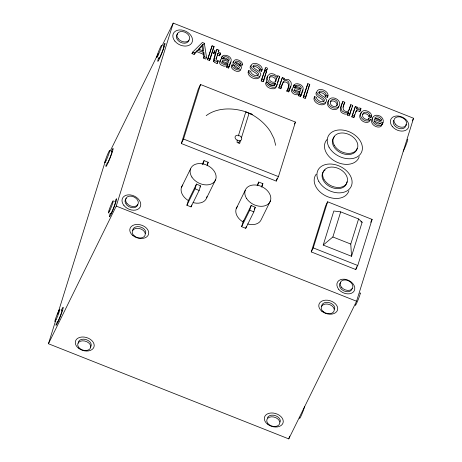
<?xml version="1.0" encoding="UTF-8"?>
<svg xmlns="http://www.w3.org/2000/svg" width="462" height="462" viewBox="0 0 462 462"><rect width="100%" height="100%" fill="white"/><g stroke="black" fill="none" stroke-linecap="round" stroke-linejoin="round"><path stroke-width="0.69" d="M237.231 139.957L237.075 142.498L239.651 143.515L240.598 140.483M252.795 66.834C255.163 65.881 258.252 67.261 259.39 69.485L259.471 70.484L261.475 71.281C265.506 65.564 251.68 59.592 250.86 66.47C252.038 70.212 256.988 70.553 258.668 73.862L258.119 75.329C255.503 76.311 252.264 74.757 250.901 72.419L250.779 71.391L248.764 70.594C245.31 76.23 257.057 81.884 260.031 76.756M248.764 70.594C248.117 76.063 260.06 80.671 260.851 74.007C259.632 70.34 254.845 69.895 253.02 66.736L253.528 65.35C255.89 64.397 258.986 65.777 260.123 68.001L260.204 68.994L259.471 70.484M314.587 96.65C313.935 102.125 325.877 106.734 326.674 100.063C325.45 96.396 320.663 95.957 318.844 92.798L319.352 91.407C321.714 90.454 324.803 91.834 325.947 94.063L326.022 95.056L325.288 96.546L327.298 97.338C331.329 91.626 317.498 85.655 316.684 92.533C317.862 96.269 322.811 96.616 324.486 99.925L323.943 101.386C321.327 102.373 318.081 100.82 316.724 98.481L316.603 97.453L314.587 96.65C311.134 102.293 322.88 107.941 325.854 102.818M275.67 81.664C276.628 78.661 273.123 75.97 270.351 76.917L269.317 77.662M261.475 71.281L261.573 70.507M327.298 97.338L327.396 96.57M336.81 105.908C338.155 102.402 332.854 99.238 330.336 101.813M302.431 90.425L302.546 89.772M162.098 45.721L173.238 23.1L413.554 118.249L356.56 301.236L288.762 438.9L48.446 343.751L55.515 321.05M57.658 314.172L105.44 160.764M48.446 343.751L116.245 206.087L173.238 23.1M181.329 143.515L198.314 88.987L200.52 84.506L295.426 122.084L278.442 176.611L276.236 181.092L181.329 143.515L183.535 139.033L200.52 84.506M207.519 59.737L212.139 45.767L214.079 46.535L210.193 59.015L209.459 60.505L207.519 59.737L212.139 45.767M209.459 60.505L213.346 48.025M213.577 53.442L214.31 51.952L215.979 52.616L215.246 54.1L213.577 53.442L213.946 52.246L214.68 50.756L216.349 51.421L216.978 49.405L218.919 50.173L218.289 52.189L220.628 53.113L219.525 55.798L217.186 54.868M214.31 51.952L214.68 50.756M215.246 54.1L213.392 60.689L214.483 62.41L217.105 63.519L218.22 60.817L216.724 60.187L216.176 59.309L217.92 53.384L220.258 54.308M215.979 52.616L214.125 59.2L215.217 60.926L217.839 62.035M215.933 58.888L216.562 56.878M217.105 63.519L218.22 60.817M219.525 55.798L220.628 53.113M228.511 60.47C227.778 58.72 225.427 57.75 223.643 58.339L223.152 58.784L221.292 58.05C222.141 53.794 227.616 54.995 229.972 57.213C233.189 60.199 229.447 64.79 228.528 68.053L226.692 67.325L227.171 65.777L223.995 66.228L221.159 65.026L220.033 63.975L219.462 62.803L219.514 61.625L220.605 60.407M226.692 67.325L227.905 64.287L224.728 64.738L221.893 63.537L220.189 61.319L220.247 60.141L221.338 58.922L223.504 58.813L228.961 60.534L229.244 58.98C228.511 57.236 226.161 56.26 224.376 56.849L223.152 58.784M228.528 68.053L230.44 61.92M186.908 205.261L188.386 200.525L196.489 184.072L200.56 185.88L199.139 190.442L191.037 206.901L186.908 205.261L195.01 188.808L196.489 184.072M202.916 164.287L204.06 160.632L208.183 162.266L207.092 165.777M191.037 206.901L191.649 204.943M238.34 135.892L245.824 111.844L252.2 114.726A42.365 30.4 26.2 0 1 270.53 131.734L273.943 138.496L275.716 145.345M241.424 137.826L249.082 113.248L252.194 114.368L245.824 111.844A45.08 32.346 26.2 0 0 206.191 115.667M261.192 80.983L264.709 70.565L266.649 71.333L263.866 80.267L263.132 81.751L261.192 80.983L264.709 70.565M263.132 81.751L265.702 73.51M274.451 85.562L275.479 83.143L273.498 83.628L271.102 83.131L269.132 82.005L267.4 79.522L267.203 77.616L267.81 75.681L269.843 73.891L271.766 73.614L273.949 74.134L276.12 75.439L277.419 77.229L277.87 75.78L279.718 76.513L276.669 85.984A4.585 3.292 26.2 0 1 274.728 87.254C271.31 87.688 266.799 85.753 266.262 82.051L268.272 82.848C269.023 85.199 272.378 86.625 274.532 85.366L275.479 83.143M277.102 84.055L275.935 87.474A4.585 3.292 26.2 0 1 273.995 88.739C270.576 89.172 266.066 87.237 265.529 83.541L266.262 82.051M277.523 82.71L278.99 77.997M278.834 87.971L282.351 77.552L284.176 78.274C282.478 81.312 288.629 77.668 289.755 80.636C293.382 83.495 289.749 88.554 288.686 91.869L286.752 91.101C289.01 87.428 289.905 81.133 283.807 82.04L282.392 83.553L280.775 88.739L278.834 87.971L282.351 77.552M280.775 88.739L283.125 82.063L284.54 80.55C291.262 79.568 289.368 87.67 286.752 91.101M237.474 206.445A13.681 9.818 26.2 0 0 242.365 221.552L243.087 221.939L251.189 205.48L255.261 207.294L253.84 211.856L245.738 228.309L241.609 226.675L243.509 220.582M241.609 226.675L249.711 210.222L251.189 205.48M257.617 185.695L258.755 182.04L262.884 183.68L261.792 187.191M245.738 228.309L246.344 226.357M288.686 91.869L290.471 86.146M298.683 95.83L299.855 92.775L298.683 95.83L300.525 96.558C301.663 93.174 305.544 87.792 301.247 85.158C298.827 83.327 294.005 82.675 293.289 86.556L295.149 87.289L295.64 86.844C297.424 86.255 299.774 87.226 300.508 88.975M300.525 96.558L302.223 91.106M276.236 181.092L277.084 178.367M303.211 97.621L307.831 83.657L309.771 84.425L305.884 96.899L305.151 98.389L303.211 97.621L307.831 83.657M305.151 98.389L307.605 90.506M308.015 89.195L309.038 85.909M350.802 104.655L349.185 109.84L347.771 111.354C341.672 112.26 342.567 105.965 344.831 102.287L342.891 101.519C341.349 104.845 339.137 110.759 344.236 112.179C346.87 113.999 350.485 109.84 347.401 115.119L349.226 115.841L352.743 105.423L350.802 104.655L348.452 111.325M343.029 107.201L344.831 102.287M347.401 115.119L348.591 112.156M349.509 114.94L350.202 112.705M350.41 112.041L351.553 108.368M360.522 110.054L358.391 109.28L356.693 109.852L353.794 117.648L351.859 116.88L355.37 106.462L357.201 107.184C355.48 110.147 359.684 106.601 360.966 108.639L359.794 111.544L357.657 110.77L356.699 110.88L355.515 112.122M351.859 116.88L355.37 106.462M311.261 251.917L325.618 205.821L327.604 201.79L372.112 219.41L357.755 265.506L355.769 269.542L311.261 251.917L313.248 247.886L327.604 201.79M353.794 117.648L354.752 114.582M359.794 111.544L360.966 108.639M323.221 245.068L333.83 211.013L340.685 211.867L358.581 218.953L362.139 222.222L351.536 256.277L323.221 245.068L332.865 236.971L340.685 211.867M382.386 123.764L382.213 124.33C384.985 120.83 382.213 115.991 378.078 115.448A5.174 3.713 26.2 0 0 374.948 115.523C368.11 118.919 375.762 128.095 381.468 125.138L382.328 124.301L374.249 121.177M288.762 438.9L289.616 436.151M351.536 256.277L350.762 244.057L358.581 218.953M355.769 269.542L356.629 266.788M241.262 137.191L239.992 135.978A3.54 2.541 26.2 0 0 235.071 136.919A3.54 2.541 26.2 0 0 239.102 140.76A3.54 2.541 26.2 0 0 241.262 137.191L241.285 137.133M338.785 106.687C336.151 113.825 323.469 106.508 328.661 100.583M239.749 141.089C239.622 141.615 238.629 143.399 238.277 142.169M316.337 92.163L315.95 94.017C317.128 97.759 322.078 98.106 323.752 101.409M110.216 151.068L158.281 53.477M191.973 53.58L192.706 52.091L202.362 42.481L204.343 43.266L206.549 57.571L205.815 59.061L203.707 58.224L203.159 54.164L203.892 52.674L197.493 50.144L194.814 52.928L194.08 54.412L191.973 53.58L192.989 52.57M194.08 54.412L196.76 51.629L197.493 50.144M198.539 49.781C201.882 46.402 207.097 39.801 198.481 49.111L203.696 51.172L202.818 44.704M203.858 44.26L204.343 43.266M203.707 58.224L204.441 56.739L203.892 52.674M213.588 47.528L214.079 46.535M216.978 49.405L216.245 50.895L216.539 51.011M218.185 51.663L218.919 50.173M213.687 61.631L214.414 60.141M217.429 54.372L217.92 53.384M227.131 65.76L227.905 64.287M235.17 62.774L237.716 62.913L239.397 63.987L239.865 65.292L241.73 66.026L242.463 64.541L242.423 63.392C241.424 60.326 234.113 57.507 233.581 61.96C234.436 64.796 238.138 65.067 239.524 67.435L239.149 68.37C237.243 68.913 234.303 67.799 234.032 65.633L232.08 64.859L231.352 66.349L231.45 67.567C232.854 70.432 238.525 73.267 240.748 70.062M239.865 65.292L240.535 63.144L239.42 61.914L236.544 61.071L235.903 61.284L235.562 62.214C236.942 64.611 240.656 64.853 241.568 67.631C240.916 72.315 233.333 69.138 232.184 66.083L232.08 64.859M181.497 187.254L190.511 168.948M202.165 164.472L204.06 160.632M207.242 164.189L208.183 162.266M199.936 187.145L200.56 185.88M265.916 72.823L266.649 71.333M206.693 197.811L215.714 179.504M277.136 77.264L277.87 75.78M268.399 83.489L270.368 84.615L272.765 85.118L274.699 84.61L275.433 83.125M279.233 77.5L279.718 76.513M283.449 79.764L284.176 78.274M295.149 87.289L296.373 85.355C298.152 84.765 300.508 85.741 301.241 87.485L300.958 89.039L295.501 87.318L293.936 87.266L292.85 87.711L292.244 88.64L292.186 89.824C293.295 92.596 297.164 94.225 299.855 92.775L299.168 94.283C296.442 95.68 292.573 94.115 291.453 91.309L291.51 90.13L292.117 89.195M236.198 208.668L245.212 190.361M257.178 185.245L258.755 182.04M309.28 85.418L309.771 84.425M261.625 186.238L262.884 183.68M294.485 124.007L295.426 122.084M254.325 209.188L255.261 207.294M270.414 200.912L261.394 219.225A13.681 9.818 26.2 0 1 248.885 224.284L247.736 223.926M342.891 101.519C341.903 104.747 338.663 109.026 341.199 112.197C342.914 113.698 345.651 114.917 347.817 113.623L348.544 112.139M352.009 106.907L352.743 105.423M356.468 108.674L357.201 107.184M370.663 119.34L369.773 120.311C364.125 123.66 356.214 114.183 363.161 110.857A5.29 3.794 26.2 0 1 366.326 110.793C368.861 111.423 371.708 113.248 371.627 116.164L370.894 117.654L368.988 116.898L369.721 115.413C369.508 112.976 366.447 111.712 364.31 112.353L363.253 113.103C361.192 115.581 363.369 119.069 366.302 119.352A2.882 2.067 26.2 0 0 368.763 118.584L370.663 119.34L369.04 121.801C363.889 124.7 356.052 117.053 361.555 112.757M368.272 119.577L368.757 118.584M372.649 118.029C368.595 122.869 375.924 128.8 380.734 126.628L382.328 124.301M412.283 120.83L413.554 118.249M370.697 222.291L372.112 219.41M221.292 58.05L221.979 57.149M293.289 86.556L293.971 85.655M227.864 63.184L228.603 61.677L225.416 60.586L223.227 60.193L222.58 60.418L222.222 61.556C223.238 63.41 226.022 64.241 227.864 63.184L223.441 61.735L221.847 61.908M299.861 91.69L300.6 90.182L297.413 89.091L295.224 88.698L294.577 88.923L294.219 90.061C295.235 91.915 298.013 92.746 299.861 91.69L295.437 90.24L293.844 90.413M267.613 76.403C266.095 78.188 266.077 81.006 267.654 82.762M251.016 65.575L250.196 66.776L250.127 67.96C251.305 71.697 256.254 72.043 257.935 75.352M233.541 61.648L232.906 62.555L233.229 64.351L238.577 68.468M380.411 123.545C378.234 125.052 374.757 123.192 374.18 120.755L374.318 119.427L382.946 122.84M362.52 114.588L363.577 113.837C365.713 113.196 368.774 114.466 368.988 116.898M265.015 69.098L264.437 69.981L265.396 70.998L266.707 70.882L266.747 69.785M318.618 92.897C320.98 91.944 324.076 93.324 325.213 95.547L325.288 96.546M375.548 118.341L378.107 118.572L380.203 120.184M193.035 202.512L194.19 202.87A13.681 9.818 26.2 0 0 207.016 196.552M260.204 68.994L262.208 69.791M326.022 95.056L328.032 95.853M202.021 46.165L202.789 51.369M240.598 63.802L242.463 64.541M222.026 56.56L223.885 57.3M294.017 85.066L295.882 85.805M369.721 115.413L371.627 116.164M196.76 51.629L203.159 54.164M248.03 72.078L248.337 72.199M381.306 125.676L381.595 125.791M192.706 52.091L194.814 52.928M204.441 56.739L206.549 57.571M208.252 58.247L210.193 59.015M227.425 65.835L229.262 66.563M261.925 79.499L263.866 80.267M279.568 86.481L281.508 87.249M287.48 89.616L289.42 90.385M299.416 94.34L301.259 95.068M303.944 96.131L305.884 96.899M348.134 113.629L349.959 114.351M352.587 115.396L354.527 116.164M183.535 139.033L278.442 176.611M360.822 221.702L362.139 222.222M332.865 236.971L350.762 244.057M249.711 210.222L253.84 211.856M195.01 188.808L199.139 190.442M313.248 247.886L357.755 265.506M116.245 206.087L356.56 301.236M188.386 200.525L187.664 200.138A13.681 9.818 26.2 0 1 182.773 185.031M370.778 116.36L370.894 117.654M111.29 151.397A9.702 0.757 -68.4 0 1 112.682 150.785A9.702 0.757 -68.4 0 1 107.721 163.536A9.702 0.757 -68.4 0 1 106.335 164.149M163.456 45.715A9.702 0.757 -68.4 0 1 164.345 46.414A9.702 0.757 -68.4 0 1 159.176 59.321A9.702 0.757 -68.4 0 1 158.587 57.871M61.371 310.233A9.702 0.757 -68.4 0 1 62.763 309.621A9.702 0.757 -68.4 0 1 57.802 322.372A9.702 0.757 -68.4 0 1 56.41 322.984M114.813 201.709A9.702 0.757 -68.4 0 1 116.095 201.461A9.702 0.757 -68.4 0 1 110.886 214.587A9.702 0.757 -68.4 0 1 110.21 213.305M188.998 40.009A6.705 4.811 26.2 0 1 180.238 42.163A6.705 4.811 26.2 0 1 177.616 33.859M405.486 126.721A6.705 4.811 26.2 0 1 397.153 127.691A6.705 4.811 26.2 0 1 393.699 120.351M405.913 124.22A6.705 4.811 26.2 0 1 405.919 125.537M137.711 204.533A6.705 4.811 26.2 0 1 128.944 206.681A6.705 4.811 26.2 0 1 126.322 198.377M352.159 288.536A6.705 4.811 26.2 0 1 343.399 290.685A6.705 4.811 26.2 0 1 340.777 282.38M359.217 156.687A18.492 13.271 26.2 0 1 335.522 161.509A18.492 13.271 26.2 0 1 326.952 139.599M348.914 190.777A18.492 13.271 26.2 0 1 325.646 195.824A18.492 13.271 26.2 0 1 316.193 174.232M357.172 148.267A13.092 9.396 26.2 0 1 340.425 152.651A13.092 9.396 26.2 0 1 334.465 136.654M346.945 181.733A13.092 9.396 26.2 0 1 329.735 186.544A13.092 9.396 26.2 0 1 325.156 169.935M407.634 139.235A6.705 0.526 -68.4 0 1 406.41 143.901A6.705 0.526 -68.4 0 1 403.193 151.224M359.91 293.306A6.705 0.526 -68.4 0 1 358.362 299.197A6.705 0.526 -68.4 0 1 355.359 304.833M304.597 406.45A6.705 0.526 -68.4 0 1 301.669 414.645A6.705 0.526 -68.4 0 1 299.653 417.902M111.671 151.53A6.705 0.526 -68.4 0 1 109.864 157.987A6.705 0.526 -68.4 0 1 107.069 163.011M163.565 46.402A6.705 0.526 -68.4 0 1 161.758 52.859A6.705 0.526 -68.4 0 1 158.963 57.889M61.752 310.36A6.705 0.526 -68.4 0 1 59.944 316.817A6.705 0.526 -68.4 0 1 57.149 321.847M115.194 201.842A6.705 0.526 -68.4 0 1 113.704 207.478A6.705 0.526 -68.4 0 1 110.51 213.877M132.715 230.648A6.705 4.643 17.3 0 1 139.865 226.842A6.705 4.643 17.3 0 1 145.645 233.524M321.702 306.352A6.705 4.643 17.3 0 1 328.857 302.552A6.705 4.643 17.3 0 1 334.632 309.234M267.406 417.948A6.705 4.643 17.3 0 1 275.242 415.586A6.705 4.643 17.3 0 1 280.174 422.037M78.199 343.179A6.705 4.643 17.3 0 1 86.198 339.605A6.705 4.643 17.3 0 1 90.535 347.129M265.188 68.11L265.35 68.896L266.129 69.508L267.082 69.583L267.637 69.081L267.481 68.295L266.695 67.689L265.748 67.608L265.188 68.11M381.358 119.768L381.289 120.894L374.676 118.278L375.306 117.371C377.402 115.893 380.757 117.336 381.358 119.768M276.565 78.771L275.75 81.376C272.69 84.367 267.082 79.614 270.051 76.178L271.079 75.427C273.406 74.694 276.224 76.311 276.565 78.771M330.411 101.594C329.077 105.099 334.361 108.264 336.879 105.694C340.038 102.154 334.124 97.286 331.069 100.323L330.411 101.594M328.436 100.814C326.461 106.71 337.312 111.406 339.512 105.203C341.499 99.307 330.63 94.606 328.436 100.814M132.819 235.528A9.702 6.716 17.3 0 0 148.498 234.442A9.702 6.716 17.3 0 0 136.457 224.474A9.702 6.716 17.3 0 0 132.819 235.528M321.806 311.232A9.702 6.716 17.3 0 0 337.491 310.146A9.702 6.716 17.3 0 0 325.45 300.184A9.702 6.716 17.3 0 0 321.806 311.232M267.348 424.041A9.702 6.716 17.3 0 0 283.033 422.949A9.702 6.716 17.3 0 0 270.992 412.988A9.702 6.716 17.3 0 0 267.348 424.041M78.303 348.059A9.702 6.716 17.3 0 0 93.982 346.974A9.702 6.716 17.3 0 0 81.941 337.012A9.702 6.716 17.3 0 0 78.303 348.059M338.721 289.351A9.431 6.763 26.2 0 0 354.123 291.014A9.431 6.763 26.2 0 0 344.664 279.233A9.431 6.763 26.2 0 0 338.721 289.351M123.937 205.48A9.864 7.08 26.2 0 0 140.061 207.219A9.864 7.08 26.2 0 0 130.157 194.895A9.864 7.08 26.2 0 0 123.937 205.48M174.861 41.101A10.349 7.427 26.2 0 0 191.776 42.926A10.349 7.427 26.2 0 0 181.387 29.995A10.349 7.427 26.2 0 0 174.861 41.101M392.267 126.438A9.702 6.965 26.2 0 0 408.119 128.147A9.702 6.965 26.2 0 0 398.383 116.026A9.702 6.965 26.2 0 0 392.267 126.438M395.276 124.035A6.705 4.811 26.2 0 0 406.225 125.214A6.705 4.811 26.2 0 0 399.497 116.84A6.705 4.811 26.2 0 0 395.276 124.035M178.234 38.75A6.705 4.811 26.2 0 0 189.189 39.934A6.705 4.811 26.2 0 0 182.461 31.56A6.705 4.811 26.2 0 0 178.234 38.75M341.441 287.191A6.705 4.811 26.2 0 0 352.396 288.375A6.705 4.811 26.2 0 0 345.663 279.995A6.705 4.811 26.2 0 0 341.441 287.191M126.911 203.344A6.705 4.811 26.2 0 0 137.867 204.527A6.705 4.811 26.2 0 0 131.139 196.148A6.705 4.811 26.2 0 0 126.911 203.344M246.581 198.475A13.681 9.818 26.2 0 0 269.132 203.136A13.681 9.818 26.2 0 0 257.721 185.297A13.681 9.818 26.2 0 0 246.581 198.475M191.886 177.062A13.681 9.818 26.2 0 0 214.432 181.728A13.681 9.818 26.2 0 0 203.02 163.889A13.681 9.818 26.2 0 0 191.886 177.062M329.031 147.153A18.492 13.271 26.2 0 0 359.442 155.209A18.492 13.271 26.2 0 0 345.986 130.682A18.492 13.271 26.2 0 0 329.031 147.153M334.217 145.166A13.092 9.396 26.2 0 0 355.746 150.872A13.092 9.396 26.2 0 0 346.223 133.501A13.092 9.396 26.2 0 0 334.217 145.166M323.914 179.256A13.092 9.396 26.2 0 0 345.443 184.962A13.092 9.396 26.2 0 0 335.914 167.596A13.092 9.396 26.2 0 0 323.914 179.256M318.728 181.243A18.492 13.271 26.2 0 0 349.133 189.305A18.492 13.271 26.2 0 0 335.678 164.772A18.492 13.271 26.2 0 0 318.728 181.243M106.035 160.776A6.705 0.526 -68.4 0 0 109.783 150.491A6.705 0.526 -68.4 0 0 105.989 158.483A6.705 0.526 -68.4 0 0 106.035 160.776M157.929 55.654A6.705 0.526 -68.4 0 0 161.677 45.363A6.705 0.526 -68.4 0 0 157.883 53.361A6.705 0.526 -68.4 0 0 157.929 55.654M56.116 319.612A6.705 0.526 -68.4 0 0 59.864 309.321A6.705 0.526 -68.4 0 0 56.069 317.319A6.705 0.526 -68.4 0 0 56.116 319.612M109.558 211.088A6.705 0.526 -68.4 0 0 113.305 200.803A6.705 0.526 -68.4 0 0 109.511 208.795A6.705 0.526 -68.4 0 0 109.558 211.088M134.292 235.938A6.705 4.643 17.3 0 0 145.126 235.187A6.705 4.643 17.3 0 0 136.804 228.303A6.705 4.643 17.3 0 0 134.292 235.938M323.279 311.648A6.705 4.643 17.3 0 0 334.118 310.897A6.705 4.643 17.3 0 0 325.797 304.013A6.705 4.643 17.3 0 0 323.279 311.648M268.82 424.451A6.705 4.643 17.3 0 0 279.66 423.7A6.705 4.643 17.3 0 0 271.338 416.816A6.705 4.643 17.3 0 0 268.82 424.451M79.776 348.469A6.705 4.643 17.3 0 0 90.61 347.719A6.705 4.643 17.3 0 0 82.294 340.835A6.705 4.643 17.3 0 0 79.776 348.469"/></g></svg>
